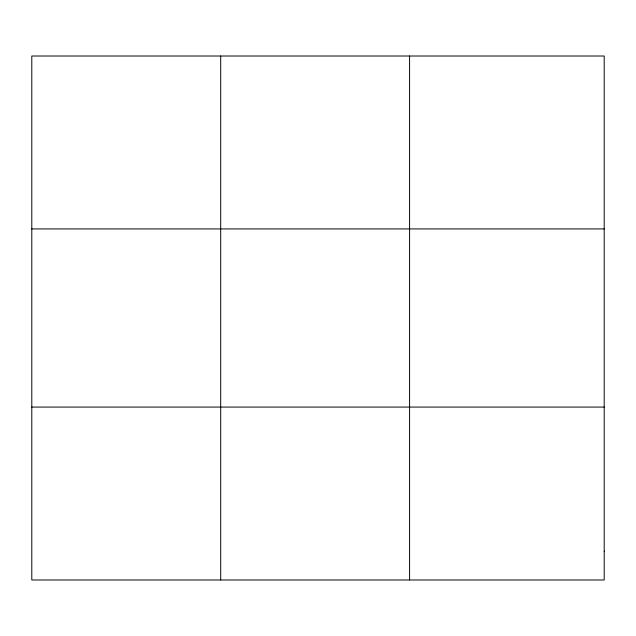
<?xml version="1.0" encoding="UTF-8"?>
<svg xmlns="http://www.w3.org/2000/svg" width="636" height="636" viewBox="0 0 636 636"><rect width="100%" height="100%" fill="white"/><g stroke="black" fill="none" stroke-linecap="round" stroke-linejoin="round"><path stroke-width="0.95" d="M220.692 579.984L220.692 56.016M409.584 579.984L409.584 56.016M31.8 228.928L604.2 228.928M31.8 407.072L604.2 407.072M604.2 551.166L604.2 579.984L31.8 579.984L31.8 56.016L604.2 56.016L604.2 551.166"/></g></svg>
